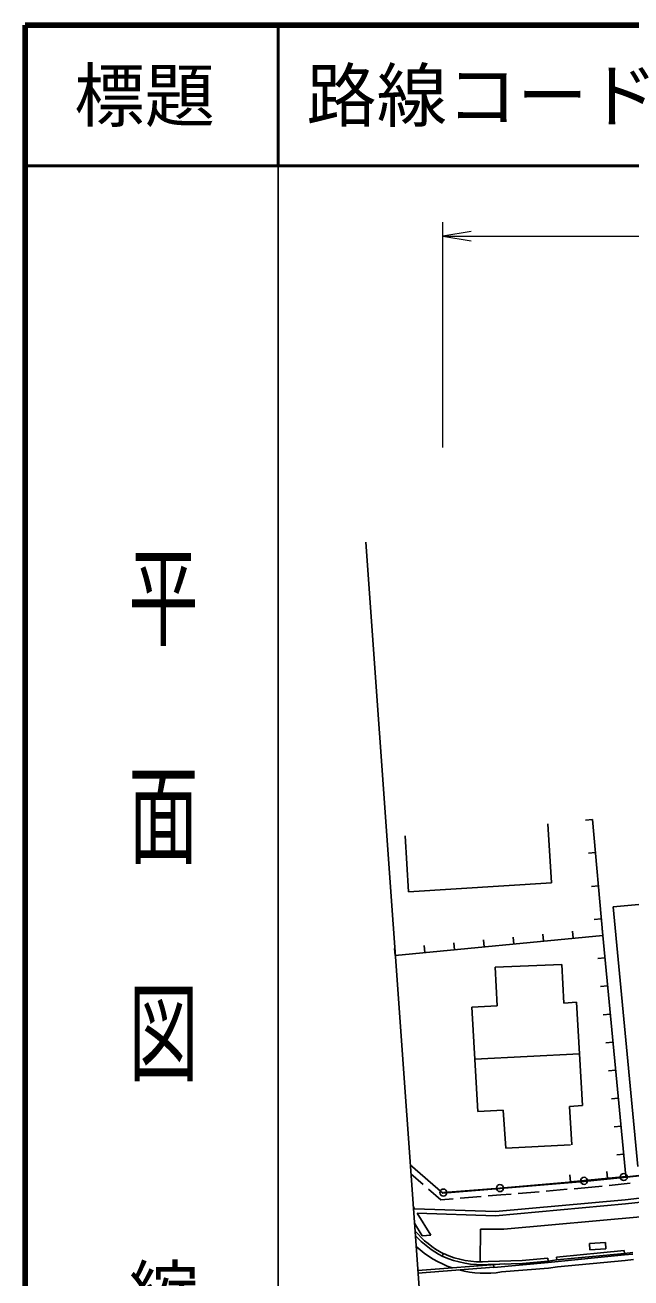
# Model space of a CAD drawing. Units: millimetres, scale not verified. Extents: x 40000 to 680000, y 20000 to 380000.
# Drawn here: x 40000 to 83087, y 290994 to 380000 of the extents above; entities that cross this region are included whole.
import ezdxf
from ezdxf.enums import TextEntityAlignment as Align

# ---------------------------------------------------------------- set-up
doc = ezdxf.new("R2010")
doc.units = ezdxf.units.MM
doc.header["$LTSCALE"] = 1000
for name, color, linetype, lineweight in [('M-BGD', 7, 'Continuous', 25), ('M-BMK-OTRS', 5, 'Continuous', 25), ('M-BMK-ROW', 30, 'Continuous', 25), ('M-STR-HTXT', 7, 'Continuous', 13), ('M-STR-STRC', 7, 'Continuous', 25), ('M-TTL', 2, 'Continuous', 140), ('M-TTL-BAND', 7, 'Continuous', 25), ('M-TTL-LINE', 7, 'Continuous', 50)]:
    doc.layers.add(name, color=color, linetype=linetype, lineweight=lineweight)
doc.layers.add('M-TTL-TXT', color=7, linetype='Continuous')
doc.styles.add('@ＭＳ ゴシック', font='')
doc.styles.add('ＭＳ ゴシック', font='')
doc.styles.get('@ＭＳ ゴシック').set_extended_font_data('@MS Gothic')
doc.styles.get('ＭＳ ゴシック').set_extended_font_data('MS Gothic')

# ---------------------------------------------------------------- blocks, each defined once
blk = doc.blocks.new('open_arrow')
at = {"color": 0, "linetype": 'Continuous', "lineweight": -2}
blk.add_lwpolyline([(7.5, 1.25), (0, 0), (7.5, -1.25)], dxfattribs=at)

msp = doc.modelspace()

# ---------------------------------------------------------------- linework, layer by layer
at = {"layer": 'M-BGD'}
for p, q in [((77427, 319059), (77175, 323256)), ((80361, 323560), (79863, 323517)), ((67023, 322412), (67264, 318420)), ((80565, 321208), (80067, 321164)), ((67264, 318420), (77427, 319059)), ((80769, 318855), (80271, 318812)), ((81826, 317355), (84697, 317624)), ((81826, 317355), (83582, 298922)), ((80973, 316502), (80475, 316459)), ((81075, 315326), (66328, 313901)), ((74755, 314716), (74707, 315213)), ((76861, 314919), (76813, 315417)), ((78968, 315123), (78920, 315620)), ((81075, 315326), (81027, 315824)), ((66328, 313901), (66280, 314399)), ((66328, 313901), (66280, 314399)), ((68435, 314105), (68387, 314602)), ((70541, 314308), (70493, 314806)), ((72648, 314512), (72600, 315010)), ((81229, 313725), (80731, 313677)), ((73434, 313066), (78170, 313251)), ((73571, 310332), (73434, 313066)), ((78306, 310517), (78170, 313251)), ((81421, 311735), (80923, 311687)), ((73571, 310332), (71778, 310230)), ((72208, 302819), (71778, 310230)), ((78306, 310517), (79207, 310592)), ((79629, 303247), (79207, 310592)), ((81613, 309744), (81115, 309696)), ((81805, 307753), (81307, 307705)), ((71993, 306525), (79418, 306920)), ((81997, 305762), (81499, 305714)), ((82188, 303771), (81691, 303723)), ((74001, 302920), (72208, 302819)), ((74178, 300205), (74001, 302920)), ((78727, 303173), (79629, 303247)), ((78877, 300455), (78727, 303173)), ((82380, 301781), (81883, 301733)), ((78786, 300455), (74178, 300205)), ((82572, 299790), (82074, 299742)), ((67392, 299022), (69719, 297014)), ((67437, 298388), (68313, 297633)), ((78790, 297821), (78743, 298319)), ((79761, 297842), (86715, 298546)), ((81414, 298067), (81367, 298565)), ((68691, 297306), (69567, 296551)), ((69719, 297014), (73786, 297341)), ((73786, 297341), (79761, 297842)), ((77061, 297164), (78556, 297289)), ((79054, 297331), (79802, 297394)), ((79802, 297394), (81044, 297520)), ((81542, 297570), (83034, 297721)), ((93423, 297778), (82667, 296549)), ((93459, 297480), (82698, 296251)), ((69567, 296551), (70449, 296622)), ((70947, 296662), (72442, 296782)), ((72941, 296822), (73823, 296893)), ((82667, 296549), (73449, 295716)), ((73823, 296893), (74570, 296955)), ((75068, 296997), (76563, 297122)), ((67603, 296069), (67702, 295907)), ((73449, 295716), (67702, 295907)), ((73458, 295416), (67890, 295601)), ((67890, 295601), (68848, 294036)), ((82698, 296251), (73458, 295416)), ((67688, 294877), (68234, 293985)), ((74035, 294455), (84027, 295361)), ((68848, 294036), (68234, 293985)), ((72367, 292137), (72393, 294455)), ((72393, 294455), (74035, 294455)), ((77801, 292470), (82604, 292940)), ((80137, 293438), (81265, 293520)), ((80169, 292989), (80137, 293438)), ((80169, 292989), (81297, 293071)), ((81297, 293071), (81265, 293520)), ((82624, 292741), (82604, 292940)), ((67928, 291516), (74061, 291987)), ((69671, 292537), (69753, 292719)), ((72926, 292150), (75361, 292230)), ((72935, 291951), (75374, 292030)), ((73331, 291747), (77199, 292093)), ((75361, 292230), (77172, 292392)), ((75374, 292030), (77190, 292192)), ((77190, 292192), (77172, 292392)), ((77190, 292192), (77820, 292271)), ((77199, 292093), (82633, 292641)), ((77820, 292271), (77801, 292470)), ((77820, 292271), (82624, 292741)), ((82624, 292741), (83213, 292790)), ((82633, 292641), (83222, 292690)), ((67941, 291337), (73331, 291751)), ((73331, 291751), (73317, 291930))]:
    msp.add_line(p, q, dxfattribs=at)
msp.add_lwpolyline([(80361, 323560), (81075, 315326), (82726, 298190), (78790, 297821)], dxfattribs=at)
for centre, radius, start, end in [((72910, 298731), 6791, 220.22715, 242.3924), ((72910, 298731), 6991, 222.4152, 242.3924), ((72486, 298833), 6897, 245.90976, 273.73632), ((72486, 298833), 6697, 245.90976, 273.76412)]:
    msp.add_arc(centre, radius, start, end, dxfattribs=at)
at = {"layer": 'M-BMK-OTRS'}
msp.add_line((72928, 221575), (64229, 343264), dxfattribs=at)
at = {"layer": 'M-BMK-ROW'}
for p, q in [((82577, 298160), (86720, 298607)), ((69748, 297060), (73768, 297375)), ((73768, 297375), (79750, 297893)), ((79750, 297893), (82577, 298160))]:
    msp.add_line(p, q, dxfattribs=at)
for centre in [(82577, 298160), (69748, 297060), (73768, 297375), (79750, 297893)]:
    msp.add_circle(centre, 250, dxfattribs=at)
at = {"layer": 'M-STR-HTXT'}
for p, q in [((69719, 350000), (69719, 366000)), ((69719, 365000), (121856, 365000))]:
    msp.add_line(p, q, dxfattribs=at)
at = {"layer": 'M-STR-STRC'}
for p, q in [((77869, 291774), (82673, 292243)), ((82673, 292243), (83265, 292292)), ((77213, 291691), (73878, 291417)), ((77213, 291691), (77869, 291774))]:
    msp.add_line(p, q, dxfattribs=at)
for start, end in [(227.29788, 251.22805), (255.18088, 279.36698)]:
    msp.add_arc((72703, 298542), 7221, start, end, dxfattribs=at)
at = {"layer": 'M-TTL'}
for p, q in [((40000, 380000), (40000, 20000)), ((680000, 380000), (40000, 380000))]:
    msp.add_line(p, q, dxfattribs=at)
at = {"layer": 'M-TTL-BAND'}
msp.add_line((58000, 370000), (58000, 20000), dxfattribs=at)
at = {"layer": 'M-TTL-LINE'}
for p, q in [((58000, 380000), (58000, 370000)), ((40000, 370000), (680000, 370000))]:
    msp.add_line(p, q, dxfattribs=at)

# ---------------------------------------------------------------- block references
at = {"layer": 'M-STR-HTXT', "xscale": 267, "yscale": 267}
msp.add_blockref('open_arrow', (69719, 365000), dxfattribs=at)

# ---------------------------------------------------------------- texts
at = {"layer": 'M-TTL-BAND', "style": '@ＭＳ ゴシック'}
for s, width, p in [('平  面  図', 1.55, (49777, 323975)), ('縮尺千分の一', 1.1, (49777, 276030))]:
    msp.add_text(s, height=3666, rotation=270, dxfattribs=dict(at, width=width)).set_placement(p, align=Align.MIDDLE_CENTER)
at = {"layer": 'M-TTL-TXT', "style": 'ＭＳ ゴシック'}
msp.add_text('標題', height=3666, dxfattribs=at).set_placement((48500, 375000), align=Align.MIDDLE_CENTER)
msp.add_text('路線コード', height=3666, dxfattribs=at).set_placement((60000, 375000), align=Align.MIDDLE_LEFT)

doc.saveas('drawing.dxf')
